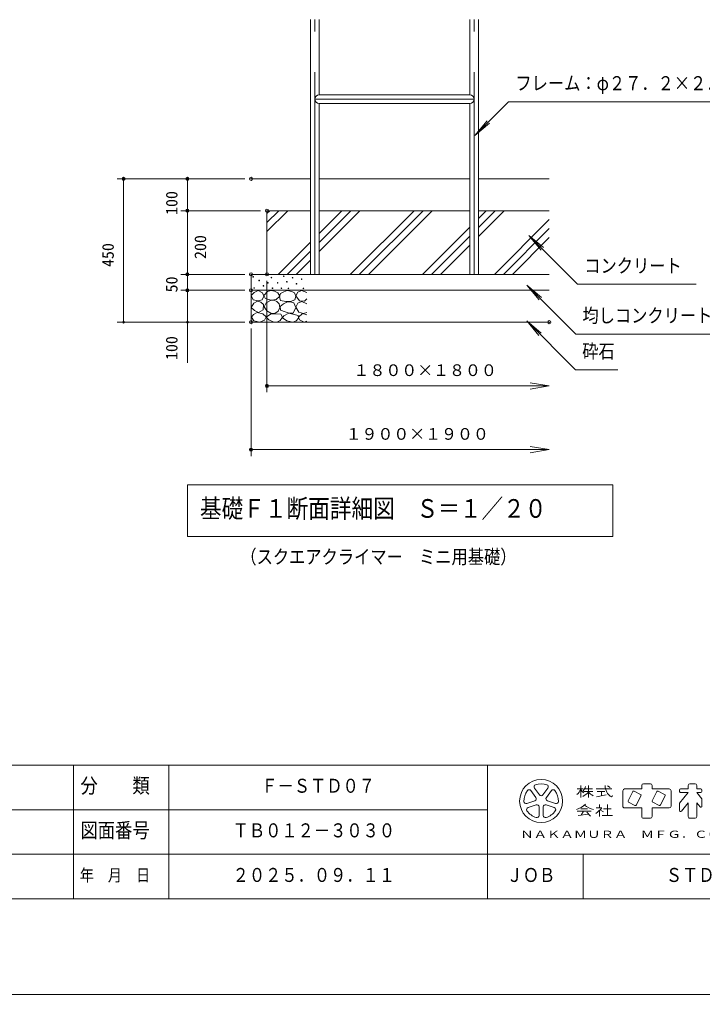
# Model space of a CAD drawing. Units: millimetres on the paper, scale 1:50, with parts at other scales. Extents: x 0 to 420, y -297 to 594.
# Drawn here: x 259 to 366.3, y -297 to -144 of the extents above; entities that cross this region are included whole.
import ezdxf
from ezdxf.enums import TextEntityAlignment as Align

# ---------------------------------------------------------------- set-up
doc = ezdxf.new("R2010")
doc.units = ezdxf.units.MM
doc.header["$PDMODE"] = 32
doc.header["$PDSIZE"] = 0.5
doc.linetypes.add('USER2', pattern=[50.8, 31.75, -6.35, 6.35, -6.35])
doc.layers.add('DEFPOINTS_3', color=7, linetype='Continuous', lineweight=9)
doc.layers.add('LY_1', color=7, linetype='Continuous', lineweight=18)
doc.styles.add('ＭＳ ゴシック', font='')
doc.styles.get('ＭＳ ゴシック').set_extended_font_data('MS Gothic')

# ---------------------------------------------------------------- blocks, each defined once
blk = doc.blocks.new('-000-_OPEN')
at = {"color": 7, "linetype": 'Continuous', "lineweight": 9}
for p, q in [((-1, 0.1667), (0, 0)), ((0, 0), (-1, -0.1667)), ((0, 0), (-1, 0))]:
    blk.add_line(p, q, dxfattribs=at)
blk = doc.blocks.new('-001-_MXDOTSMALL')
at = {"color": 7, "linetype": 'Continuous', "lineweight": 9}
blk.add_line((-1, 0), (0, 0), dxfattribs=at)
blk.add_circle((0, 0), 0.05, dxfattribs=at)
blk.add_circle((0, 0), 0.05, dxfattribs=at)
blk = doc.blocks.new('-004-_DOTSMALL')
at = {"color": 7, "linetype": 'Continuous', "lineweight": 9}
blk.add_circle((0, 0), 0.0625, dxfattribs=at)
blk.add_circle((0, 0), 0.0625, dxfattribs=at)

msp = doc.modelspace()

# ---------------------------------------------------------------- linework, layer by layer
at = {"layer": 'DEFPOINTS_3'}
for p, q in [((295.388, -183.995), (295.388, -191.495)), ((0, -297), (420, -297))]:
    msp.add_line(p, q, dxfattribs=at)
at = {"layer": 'LY_1', "lineweight": 9}
for p, q in [((304.708, -183.995), (304.708, -143.995)), ((306.068, -155.815), (306.068, -143.995)), ((329.708, -155.815), (329.708, -143.995)), ((331.068, -183.995), (331.068, -143.995)), ((306.068, -155.815), (329.708, -155.815)), ((306.068, -157.175), (329.708, -157.175)), ((306.068, -183.995), (306.068, -157.175)), ((329.708, -183.995), (329.708, -157.175)), ((295.388, -168.995), (304.708, -168.995)), ((306.068, -168.995), (329.708, -168.995)), ((331.068, -168.995), (342.208, -168.995)), ((297.888, -173.995), (297.888, -183.995)), ((297.888, -173.995), (304.708, -173.995)), ((306.068, -173.995), (329.708, -173.995)), ((331.068, -173.995), (342.208, -173.995)), ((295.388, -183.995), (295.388, -191.495)), ((295.388, -183.995), (342.208, -183.995)), ((295.388, -186.495), (342.208, -186.495)), ((296.51, -186.525), (295.877, -186.826)), ((297.192, -186.889), (296.51, -186.525)), ((297.955, -186.655), (297.373, -187.291)), ((298.482, -186.52), (297.955, -186.655)), ((299.07, -186.602), (298.482, -186.52)), ((299.603, -186.912), (299.07, -186.602)), ((301.073, -186.51), (300.536, -186.734)), ((301.798, -186.671), (301.073, -186.51)), ((303.283, -186.513), (302.744, -186.782)), ((304.138, -186.83), (303.283, -186.513)), ((295.877, -186.826), (295.402, -187.301)), ((295.402, -187.301), (295.703, -187.998)), ((295.703, -187.998), (296.431, -188.141)), ((296.384, -188.172), (295.845, -188.521)), ((296.942, -188.333), (296.384, -188.172)), ((296.431, -188.141), (297.128, -187.982)), ((297.128, -187.982), (297.382, -187.396)), ((297.382, -187.396), (297.192, -186.889)), ((297.373, -187.291), (297.603, -187.709)), ((297.603, -187.709), (298.06, -187.947)), ((298.441, -188.115), (297.751, -188.484)), ((298.06, -187.947), (298.576, -188.02)), ((298.975, -188.058), (298.441, -188.115)), ((298.576, -188.02), (299.32, -187.953)), ((299.441, -188.223), (298.975, -188.058)), ((299.32, -187.953), (299.887, -187.412)), ((299.887, -187.412), (299.603, -186.912)), ((299.99, -187.002), (299.873, -187.503)), ((299.873, -187.503), (300.008, -188.067)), ((300.536, -186.734), (299.99, -187.002)), ((300.008, -188.067), (300.831, -188.228)), ((301.556, -188.273), (302.281, -188.013)), ((302.2, -186.895), (301.798, -186.671)), ((302.433, -187.405), (302.2, -186.895)), ((302.281, -188.013), (302.433, -187.405)), ((302.744, -186.782), (302.427, -187.384)), ((302.427, -187.384), (303.013, -188.145)), ((303.013, -188.145), (303.79, -188.208)), ((303.79, -188.208), (304.138, -187.812)), ((295.845, -188.521), (295.402, -189.202)), ((295.402, -189.202), (295.908, -189.662)), ((295.908, -189.662), (296.574, -189.978)), ((296.574, -189.978), (297.271, -189.535)), ((297.35, -188.695), (296.942, -188.333)), ((297.271, -189.535), (297.35, -188.695)), ((297.751, -188.484), (297.455, -189.061)), ((297.455, -189.061), (297.846, -189.737)), ((299.789, -188.632), (299.441, -188.223)), ((299.657, -189.767), (299.901, -189.169)), ((299.901, -189.169), (299.789, -188.632)), ((300.468, -188.638), (299.941, -189.057)), ((299.941, -189.057), (299.995, -189.611)), ((299.995, -189.611), (300.739, -189.881)), ((301.022, -188.341), (300.468, -188.638)), ((300.831, -188.228), (301.556, -188.273)), ((301.573, -188.284), (301.022, -188.341)), ((302.077, -188.449), (301.573, -188.284)), ((302.023, -190.07), (302.428, -189.206)), ((302.428, -189.206), (302.077, -188.449)), ((302.728, -188.493), (302.427, -189.143)), ((302.427, -189.143), (302.871, -189.919)), ((303.362, -188.24), (302.728, -188.493)), ((304.122, -188.636), (303.362, -188.24)), ((295.774, -190.288), (295.436, -190.711)), ((295.436, -190.711), (295.84, -191.277)), ((296.343, -189.969), (295.774, -190.288)), ((297.232, -190.2), (296.343, -189.969)), ((296.782, -191.48), (297.498, -191.161)), ((297.771, -190.656), (297.232, -190.2)), ((297.498, -191.161), (297.771, -190.656)), ((298.414, -190.217), (297.752, -190.69)), ((297.752, -190.69), (298.184, -191.149)), ((297.846, -189.737), (298.468, -190.082)), ((298.184, -191.149), (298.874, -191.46)), ((299.198, -190.176), (298.414, -190.217)), ((298.468, -190.082), (299.144, -190.129)), ((299.144, -190.129), (299.657, -189.767)), ((300.063, -190.23), (299.198, -190.176)), ((299.439, -191.468), (299.982, -191.244)), ((299.982, -191.244), (300.32, -190.717)), ((300.32, -190.717), (300.063, -190.23)), ((300.543, -190.503), (300.3, -190.801)), ((300.3, -190.801), (300.989, -191.287)), ((301.313, -190.085), (300.543, -190.503)), ((300.739, -189.881), (301.374, -190.098)), ((301.921, -190.22), (301.313, -190.085)), ((301.374, -190.098), (302.023, -190.07)), ((302.786, -190.449), (301.921, -190.22)), ((302.465, -191.293), (302.813, -190.868)), ((302.813, -190.868), (302.786, -190.449)), ((303.473, -190.157), (302.823, -190.711)), ((302.823, -190.711), (302.997, -191.107)), ((302.871, -189.919), (303.631, -190.157)), ((302.997, -191.107), (303.726, -191.472)), ((304.138, -190.363), (303.473, -190.157)), ((303.631, -190.157), (304.122, -189.951)), ((295.388, -191.495), (342.208, -191.495)), ((295.84, -191.277), (296.782, -191.48)), ((298.874, -191.46), (299.439, -191.468)), ((300.989, -191.287), (301.935, -191.477)), ((301.935, -191.477), (302.465, -191.293)), ((303.726, -191.472), (304.138, -191.313)), ((17.5, -261), (402.5, -261)), ((267.5, -261), (267.5, -282)), ((332.5, -261), (332.5, -282)), ((347.139, -264.207), (347.139, -266.097)), ((348.354, -264.207), (348.354, -266.097)), ((351.781, -264.533), (351.34, -264.239)), ((346.599, -264.747), (347.544, -264.747)), ((347.585, -265.152), (349.029, -265.152)), ((347.731, -264.747), (348.975, -264.747)), ((349.569, -264.747), (351.999, -264.747)), ((349.611, -265.98), (351.147, -265.673)), ((349.704, -265.152), (350.919, -265.152)), ((350.379, -265.152), (350.379, -265.827)), ((349.569, -267.717), (350.449, -267.717)), ((350.109, -267.177), (350.109, -267.717)), ((351.324, -267.177), (351.324, -268.932)), ((215, -268), (332.5, -268)), ((346.599, -268.216), (348.759, -268.216)), ((346.735, -268.933), (348.387, -268.696)), ((347.139, -267.852), (348.219, -267.852)), ((347.601, -268.216), (347.211, -268.864)), ((348.084, -268.393), (348.69, -268.999)), ((350.109, -268.09), (350.109, -269.067)), ((350.16, -268.04), (350.704, -268.354)), ((350.514, -268.932), (352.134, -268.932)), ((350.717, -267.852), (351.932, -267.852)), ((160, -275), (402.5, -275)), ((347.5, -275), (347.5, -282)), ((17.5, -282), (402.5, -282))]:
    msp.add_line(p, q, dxfattribs=at)
at = {"layer": 'LY_1', "linetype": 'USER2'}
for p, q in [((305.388, -183.995), (305.388, -143.995)), ((330.388, -183.995), (330.388, -143.995)), ((305.388, -156.495), (330.388, -156.495))]:
    msp.add_line(p, q, dxfattribs=at)
at = {"layer": 'LY_1'}
for p, q in [((335.825, -156.897), (330.511, -162.21)), ((335.825, -156.897), (378.472, -156.897)), ((330.511, -162.21), (332.44, -159.912)), ((330.511, -162.21), (332.81, -160.281)), ((294.388, -168.995), (274.388, -168.995)), ((275.388, -191.495), (275.388, -168.995)), ((285.388, -173.995), (285.388, -168.995)), ((296.888, -173.995), (284.388, -173.995)), ((285.388, -183.995), (285.388, -173.995)), ((297.888, -177.278), (301.171, -173.995)), ((297.888, -175.864), (299.757, -173.995)), ((297.888, -174.45), (298.343, -173.995)), ((306.068, -180.412), (312.485, -173.995)), ((306.068, -178.998), (311.071, -173.995)), ((306.068, -177.583), (309.657, -173.995)), ((310.97, -183.995), (320.97, -173.995)), ((312.384, -183.995), (322.384, -173.995)), ((313.799, -183.995), (323.799, -173.995)), ((331.068, -178.039), (335.112, -173.995)), ((331.068, -176.625), (333.698, -173.995)), ((331.068, -175.211), (332.284, -173.995)), ((333.598, -183.995), (342.208, -175.384)), ((322.284, -183.995), (329.708, -176.571)), ((335.012, -183.995), (342.208, -176.799)), ((299.657, -183.995), (304.708, -178.943)), ((323.698, -183.995), (329.708, -177.985)), ((336.426, -183.995), (342.208, -178.213)), ((346.648, -185.54), (338.978, -177.87)), ((338.978, -177.87), (341.276, -179.798)), ((338.978, -177.87), (340.906, -180.168)), ((301.071, -183.995), (304.708, -180.358)), ((325.112, -183.995), (329.708, -179.399)), ((302.485, -183.995), (304.708, -181.772)), ((294.388, -183.995), (284.388, -183.995)), ((285.388, -186.495), (285.388, -183.995)), ((297.888, -184.995), (297.888, -202.495)), ((294.388, -186.495), (284.388, -186.495)), ((285.388, -191.495), (285.388, -186.495)), ((346.357, -193.359), (338.687, -185.689)), ((338.687, -185.689), (340.985, -187.617)), ((338.687, -185.689), (340.615, -187.987)), ((346.648, -185.54), (365.285, -185.54)), ((294.388, -191.495), (274.388, -191.495)), ((285.388, -197.856), (285.388, -191.495)), ((295.388, -192.495), (295.388, -212.495)), ((346.325, -198.966), (338.655, -191.296)), ((338.655, -191.296), (340.953, -193.225)), ((338.655, -191.296), (340.583, -193.594)), ((346.357, -193.359), (370.993, -193.359)), ((346.325, -198.966), (352.961, -198.966)), ((342.208, -201.495), (297.888, -201.495)), ((342.208, -211.495), (295.388, -211.495)), ((352.198, -217.006), (285.398, -217.006)), ((285.398, -217.006), (285.398, -225.139)), ((352.198, -225.139), (352.198, -217.006)), ((285.398, -225.139), (352.198, -225.139)), ((282.5, -261), (282.5, -282)), ((339.871, -264.607), (340.656, -265.687)), ((341.202, -265.687), (341.987, -264.607)), ((356.724, -264.207), (356.724, -264.747)), ((356.994, -263.937), (358.074, -263.937)), ((358.344, -264.207), (358.344, -264.747)), ((364.014, -264.207), (364.014, -264.747)), ((364.284, -263.937), (365.094, -263.937)), ((365.364, -264.207), (365.364, -264.747)), ((340.11, -266.083), (339.325, -265.003)), ((342.533, -265.003), (341.748, -266.083)), ((353.754, -265.017), (353.754, -267.447)), ((354.024, -264.747), (356.724, -264.747)), ((355.302, -265.162), (354.582, -266.6)), ((356.525, -265.592), (355.519, -265.089)), ((355.878, -267.248), (356.598, -265.81)), ((358.344, -264.747), (361.044, -264.747)), ((359.082, -265.162), (358.362, -266.6)), ((360.305, -265.592), (359.299, -265.089)), ((359.658, -267.248), (360.378, -265.81)), ((361.314, -265.017), (361.314, -267.447)), ((362.664, -264.909), (362.664, -265.125)), ((364.014, -265.287), (362.664, -266.974)), ((362.826, -264.747), (364.014, -264.747)), ((362.826, -265.287), (364.014, -265.287)), ((365.364, -264.747), (366.012, -264.747)), ((365.364, -265.287), (366.012, -265.287)), ((365.364, -265.287), (366.174, -266.299)), ((366.174, -264.909), (366.174, -265.125)), ((338.672, -267.015), (339.941, -266.603)), ((340.15, -267.245), (338.88, -267.657)), ((340.592, -268.901), (340.592, -267.566)), ((341.267, -267.566), (341.267, -268.901)), ((342.978, -267.657), (341.708, -267.245)), ((341.917, -266.603), (343.187, -267.015)), ((354.024, -267.717), (356.724, -267.717)), ((354.655, -266.817), (355.661, -267.32)), ((356.724, -267.717), (356.724, -269.067)), ((358.344, -267.717), (358.344, -269.067)), ((358.344, -267.717), (361.044, -267.717)), ((358.435, -266.817), (359.441, -267.32)), ((362.664, -266.974), (362.664, -268.132)), ((364.014, -266.907), (362.953, -268.234)), ((364.014, -266.907), (364.014, -269.067)), ((365.364, -266.907), (365.364, -269.067)), ((365.364, -266.907), (365.886, -267.559)), ((366.174, -266.299), (366.174, -267.457)), ((356.994, -269.337), (358.074, -269.337)), ((364.284, -269.337), (365.094, -269.337))]:
    msp.add_line(p, q, dxfattribs=at)
at = {"layer": 'LY_1', "lineweight": 9}
for centre in [(295.718, -184.386), (296.669, -184.956), (298.586, -184.497), (300.509, -184.29), (301.009, -185.142), (301.914, -184.52), (303.333, -184.736), (295.877, -186.129), (297.318, -185.796), (298.016, -185.321), (298.76, -186.176), (299.563, -185.317), (300.144, -186.169), (301.252, -186.196), (302.523, -185.453), (303.604, -186.196)]:
    msp.add_circle(centre, 0.05, dxfattribs=at)
at = {"layer": 'LY_1'}
msp.add_circle((340.929, -266.637), 3.375, dxfattribs=at)
at = {"layer": 'LY_1', "lineweight": 9}
for centre, radius, start, end in [((306.068, -156.495), 0.68, 90, 270), ((329.708, -156.495), 0.68, 270, 90), ((346.498, -263.953), 1.467, 313.72108, 343.54317), ((352.937, -264.306), 1.953, 177.09472, 240.51891), ((345.034, -263.916), 2.285, 311.36185, 337.13638), ((349.117, -263.573), 2.345, 212.50346, 230.00631), ((346.126, -263.182), 3.034, 295.86917, 317.23867), ((350.582, -263.182), 3.034, 222.76131, 240.10806), ((350.96, -265.195), 1.299, 321.42112, 334.8249), ((345.602, -264.743), 3.32, 285.11261, 313.40619), ((349.73, -264.806), 3.192, 231.17281, 259.75506), ((346.84, -264.774), 4.657, 304.87257, 320.80411)]:
    msp.add_arc(centre, radius, start, end, dxfattribs=at)
at = {"layer": 'LY_1'}
for centre, radius, start, end in [((340.144, -264.408), 0.338, 109.39847, 215.99997), ((340.929, -266.637), 2.7, 70.60155, 109.39847), ((341.714, -264.408), 0.338, 324, 70.60155), ((356.994, -264.207), 0.27, 89.99998, 179.99996), ((358.074, -264.207), 0.27, 0, 89.99998), ((364.284, -264.207), 0.27, 89.99998, 179.99996), ((365.094, -264.207), 0.27, 0, 89.99998), ((340.929, -266.637), 2.7, 142.60154, 181.39846), ((339.052, -265.202), 0.338, 35.99999, 142.60154), ((339.837, -266.282), 0.338, 287.99998, 35.99999), ((340.929, -265.488), 0.338, 215.99998, 324), ((342.021, -266.282), 0.338, 143.99996, 251.99999), ((342.806, -265.202), 0.338, 37.39846, 143.99995), ((340.929, -266.637), 2.7, 358.60155, 37.39847), ((354.024, -265.017), 0.27, 89.99998, 179.99996), ((355.446, -265.234), 0.162, 63.43492, 153.43499), ((356.453, -265.737), 0.162, 333.4349, 63.43487), ((359.226, -265.234), 0.162, 63.43492, 153.43499), ((360.233, -265.737), 0.162, 333.4349, 63.43487), ((361.044, -265.017), 0.27, 0, 89.99998), ((362.826, -264.909), 0.162, 89.99998, 179.99996), ((362.826, -265.125), 0.162, 179.99998, 270.00002), ((366.012, -264.909), 0.162, 0, 89.99998), ((366.012, -265.125), 0.162, 270.00002, 0), ((338.567, -266.694), 0.338, 181.39848, 287.99997), ((338.984, -267.978), 0.338, 107.99999, 214.60154), ((340.254, -267.566), 0.338, 359.99997, 107.99999), ((341.604, -267.566), 0.338, 71.99997, 179.99999), ((342.874, -267.978), 0.338, 325.39847, 71.99996), ((343.291, -266.694), 0.338, 252.00001, 358.60156), ((354.024, -267.447), 0.27, 179.99998, 270.00002), ((354.727, -266.672), 0.162, 153.43495, 243.43485), ((355.734, -267.175), 0.162, 243.43498, 333.43496), ((358.507, -266.672), 0.162, 153.43495, 243.43485), ((359.514, -267.175), 0.162, 243.43498, 333.43496), ((361.044, -267.447), 0.27, 270.00002, 0), ((366.012, -267.457), 0.162, 218.65962, 0), ((340.929, -266.637), 2.7, 214.60156, 253.39848), ((340.254, -268.901), 0.338, 253.39847, 359.99997), ((341.604, -268.901), 0.338, 179.99999, 286.60154), ((340.929, -266.637), 2.7, 286.60155, 325.39847), ((356.994, -269.067), 0.27, 179.99998, 270.00002), ((358.074, -269.067), 0.27, 270.00002, 0), ((362.826, -268.132), 0.162, 179.99998, 321.34037), ((364.284, -269.067), 0.27, 179.99998, 270.00002), ((365.094, -269.067), 0.27, 270.00002, 0)]:
    msp.add_arc(centre, radius, start, end, dxfattribs=at)
for p in [(275.388, -168.995), (285.388, -168.995), (295.388, -168.995), (295.388, -168.995), (285.388, -173.995), (297.888, -173.995), (297.888, -173.995), (285.388, -183.995), (295.388, -183.995), (295.388, -183.995), (297.888, -183.995), (285.388, -186.495), (295.388, -186.495), (295.388, -186.495), (295.388, -191.495), (295.388, -191.495), (295.388, -191.495), (342.208, -191.495), (342.208, -191.495), (297.888, -201.495), (295.388, -211.495)]:
    msp.add_point(p, dxfattribs=at)

# ---------------------------------------------------------------- block references
for name, p, xscale, yscale, rotation in [('-004-_DOTSMALL', (275.388, -168.995), 2.32, 2.32, 90), ('-004-_DOTSMALL', (285.388, -168.995), 2.32, 2.32, 90), ('-004-_DOTSMALL', (285.388, -173.995), 2.32, 2.32, 270), ('-004-_DOTSMALL', (285.388, -173.995), 2.32, 2.32, 90), ('-004-_DOTSMALL', (285.388, -183.995), 2.32, 2.32, 270), ('-004-_DOTSMALL', (285.388, -183.995), 2.32, 2.32, 90), ('-004-_DOTSMALL', (285.388, -186.495), 2.32, 2.32, 270), ('-004-_DOTSMALL', (285.388, -186.495), 2.32, 2.32, 90), ('-004-_DOTSMALL', (275.388, -191.495), 2.32, 2.32, 270), ('-004-_DOTSMALL', (285.388, -191.495), 2.32, 2.32, 270), ('-001-_MXDOTSMALL', (297.888, -201.495), 3, 3, 180), ('-001-_MXDOTSMALL', (295.388, -211.495), 3, 3, 180)]:
    msp.add_blockref(name, p, dxfattribs=dict(at, xscale=xscale, yscale=yscale, rotation=rotation))
at = {"layer": 'LY_1', "xscale": 3, "yscale": 3}
for p in [(342.208, -201.495), (342.208, -211.495)]:
    msp.add_blockref('-000-_OPEN', p, dxfattribs=at)

# ---------------------------------------------------------------- texts
at = {"layer": 'LY_1', "style": 'ＭＳ ゴシック'}
for s, height, width, p in [('フレーム：φ２７．２×２．８', 2.199, 0.85, (336.891, -155.747)), ('コンクリート', 2.199, 0.85, (347.701, -184.39)), ('均しコンクリート', 2.199, 0.85, (347.41, -192.209)), ('砕石', 2.199, 0.85, (347.378, -197.816)), ('基礎Ｆ１断面詳細図\u3000Ｓ＝１／２０', 2.933, 0.85, (287.354, -223.072)), ('（スクエアクライマー\u3000ミニ用基礎）', 2.199, 0.85, (293.715, -230.072)), ('分\u3000\u3000類', 2.346, 0.85, (268.6, -266.1)), ('Ｆ－ＳＴＤ０７', 2.199, 0.85, (297, -266)), ('図面番号', 2.346, 0.85, (268.6, -273.1)), ('ＴＢ０１２－３０３０', 2.199, 0.85, (292.5, -273)), ('ＮＡＫＡＭＵＲＡ\u3000ＭＦＧ．ＣＯＲＰＯＲＡＴＩＯＮ', 1.1, 1.4, (337.645, -272.75)), ('年\u3000月\u3000日', 1.906, 0.85, (268.5, -279.8)), ('２０２５．０９．１１', 2.199, 0.85, (292.5, -280)), ('ＪＯＢ', 2.199, 0.85, (335.5, -280)), ('ＳＴＤ', 2.199, 0.85, (360.5, -280))]:
    msp.add_text(s, height=height, dxfattribs=dict(at, width=width)).set_placement(p, align=Align.BOTTOM_LEFT)
for s, p in [('100', (284.388, -174.663)), ('200', (288.888, -181.578)), ('450', (274.388, -182.83)), ('50', (284.388, -186.817)), ('100', (284.388, -197.428))]:
    msp.add_text(s, height=1.833, rotation=90, dxfattribs=at).set_placement(p, align=Align.BOTTOM_LEFT)
for s, p in [('１８００×１８００', (311.475, -200.495)), ('１９００×１９００', (310.225, -210.495))]:
    msp.add_text(s, height=1.833, dxfattribs=at).set_placement(p, align=Align.BOTTOM_LEFT)

doc.saveas('drawing.dxf')
